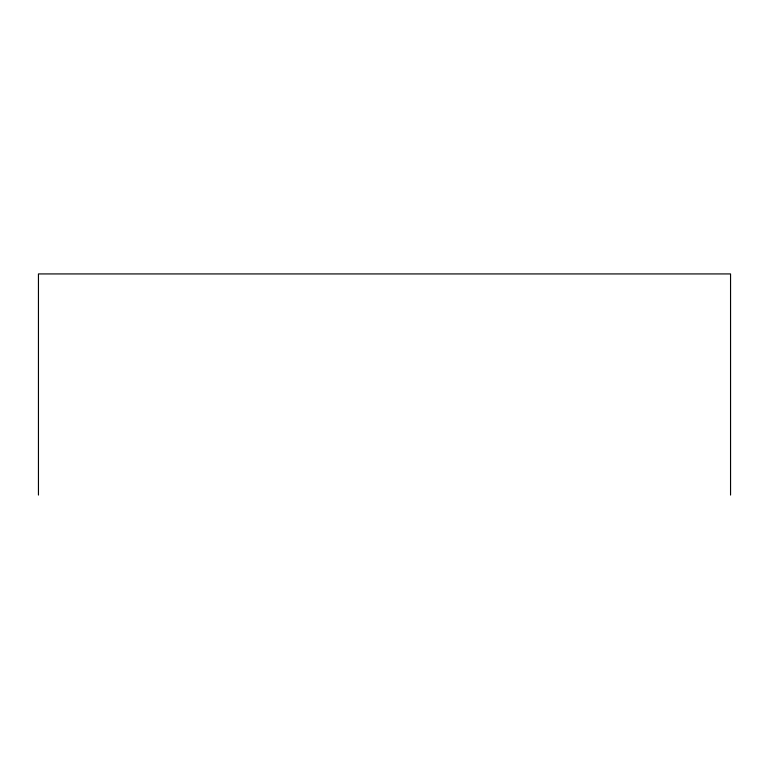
<?xml version="1.0" encoding="UTF-8"?>
<svg xmlns="http://www.w3.org/2000/svg" width="769" height="769" viewBox="0 0 769 769"><rect width="100%" height="100%" fill="white"/><g stroke="black" fill="none" stroke-linecap="round" stroke-linejoin="round"><path stroke-width="1.15" d="M730.55 495.073L730.55 273.927L38.45 273.927L38.45 495.073"/></g></svg>
